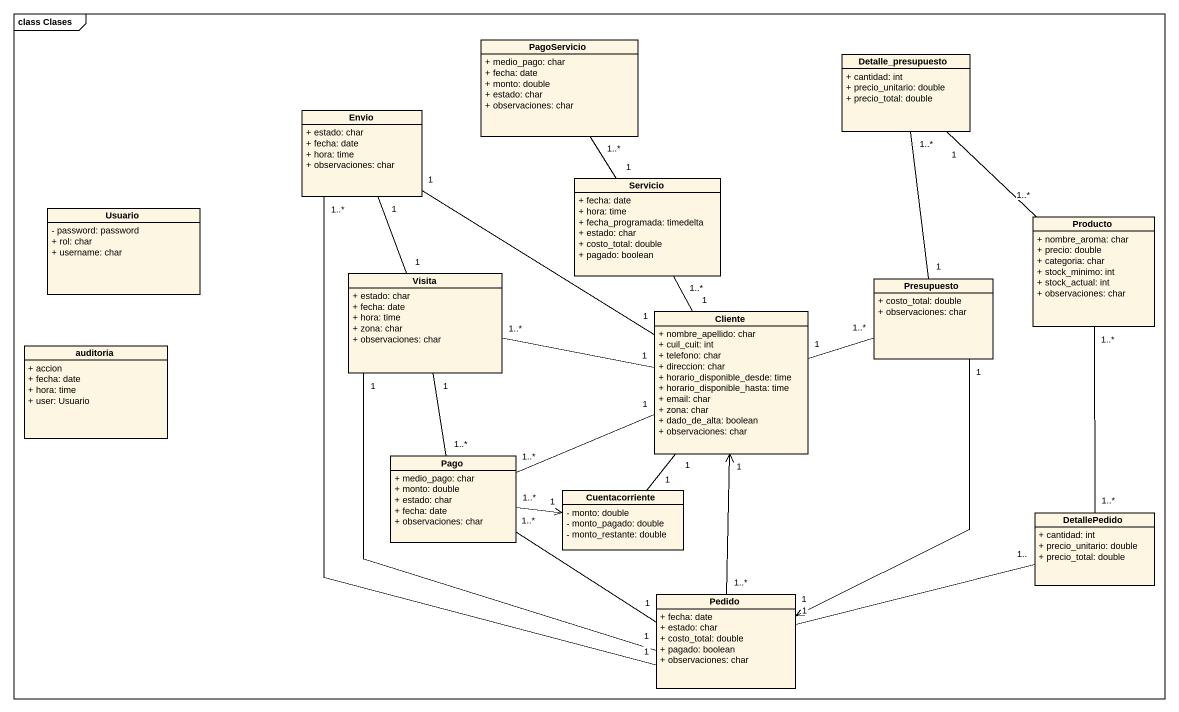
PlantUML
@startuml
mainframe class Clases
hide circle
hide empty members
skinparam classAttributeIconSize 0
class PagoServicio {
  + medio_pago: char
  + fecha: date
  + monto: double
  + estado: char
  + observaciones: char
}
class Detalle_presupuesto {
  + cantidad: int
  + precio_unitario: double
  + precio_total: double
}
class Envio {
  + estado: char
  + fecha: date
  + hora: time
  + observaciones: char
}
class Usuario {
  - password: password
  + rol: char
  + username: char
}
class Servicio {
  + fecha: date
  + hora: time
  + fecha_programada: timedelta
  + estado: char
  + costo_total: double
  + pagado: boolean
}
class Producto {
  + nombre_aroma: char
  + precio: double
  + categoria: char
  + stock_minimo: int
  + stock_actual: int
  + observaciones: char
}
class Visita {
  + estado: char
  + fecha: date
  + hora: time
  + zona: char
  + observaciones: char
}
class Presupuesto {
  + costo_total: double
  + observaciones: char
}
class Cliente {
  + nombre_apellido: char
  + cuil_cuit: int
  + telefono: char
  + direccion: char
  + horario_disponible_desde: time
  + horario_disponible_hasta: time
  + email: char
  + zona: char
  + dado_de_alta: boolean
  + observaciones: char
}
class auditoria {
  + accion
  + fecha: date
  + hora: time
  + user: Usuario
}
class Pago {
  + medio_pago: char
  + monto: double
  + estado: char
  + fecha: date
  + observaciones: char
}
class Cuentacorriente {
  - monto: double
  - monto_pagado: double
  - monto_restante: double
}
class DetallePedido {
  + cantidad: int
  + precio_unitario: double
  + precio_total: double
}
class Pedido {
  + fecha: date
  + estado: char
  + costo_total: double
  + pagado: boolean
  + observaciones: char
}
Servicio "1" -up- "1..*" PagoServicio
Producto "1..*" -up- "1" Detalle_presupuesto
Producto "1..*" -- "1..*" DetallePedido
Visita "1" -up- "1" Envio
Presupuesto "1" -up- "1..*" Detalle_presupuesto
Presupuesto "1" --> "1" Pedido
Cliente "1" -up- "1" Envio
Cliente "1" -up- "1..*" Servicio
Cliente "1" -left- "1..*" Visita
Cliente "1" -right- "1..*" Presupuesto
Cliente "1" -left- "1..*" Pago
Cliente "1" -- "1" Cuentacorriente
Pago "1..*" -up- "1" Visita
Pago "1..*" -right-> "1" Cuentacorriente
Pedido "1" -up- "1..*" Envio
Pedido "1" -up- "1" Visita
Pedido "1..*" -up-> "1" Cliente
Pedido "1" -left- "1..*" Pago
Pedido "1" -right- "1.." DetallePedido
@enduml
